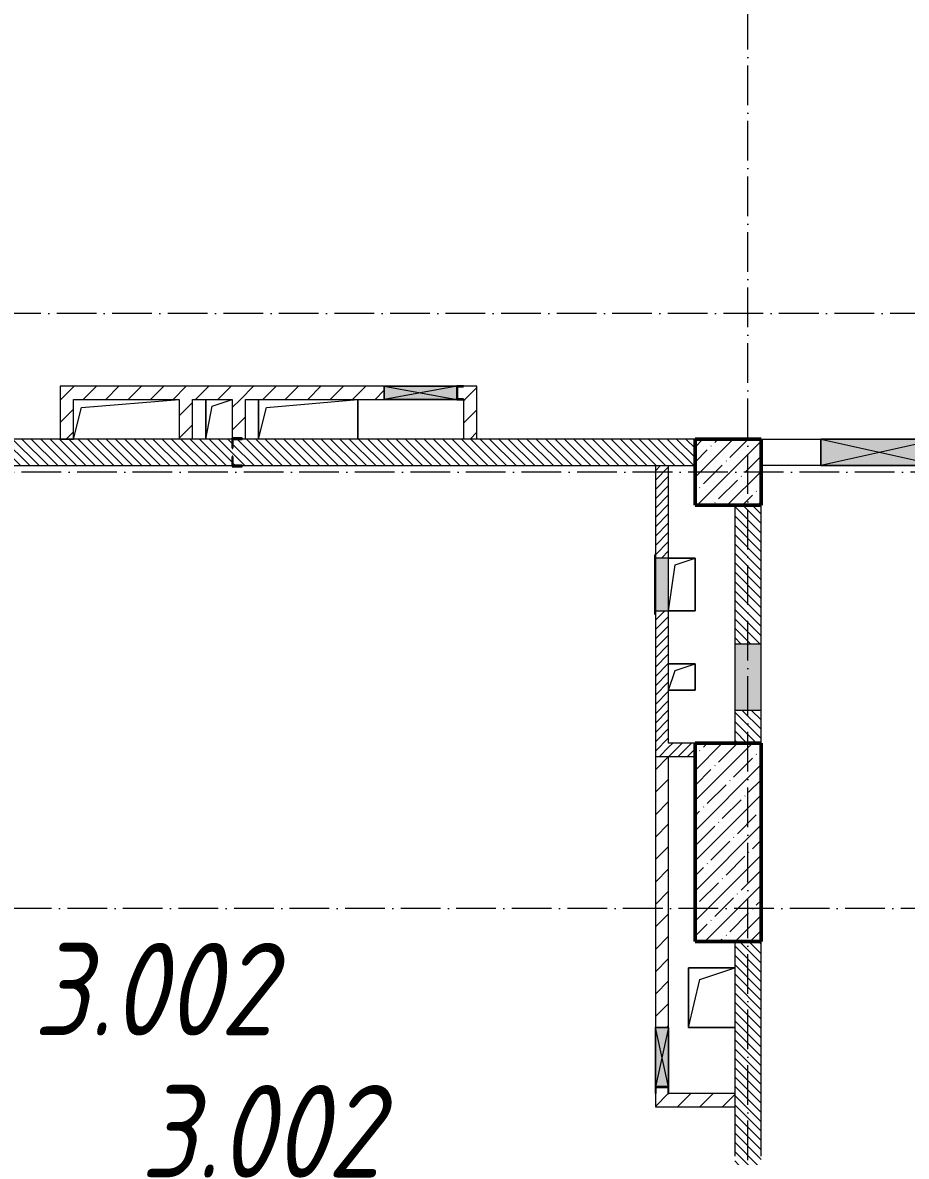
# Model space of a CAD drawing. Header units: millimetres. Extents: x -12989 to 629078, y -109036 to 555275.
# Drawn here: x 523476 to 530158, y -19110 to -10535 of the extents above; entities that cross this region are included whole.
import ezdxf

# ---------------------------------------------------------------- set-up
doc = ezdxf.new("R2010")
doc.units = ezdxf.units.MM
doc.linetypes.add('50_200_ШТРИХ_1Т_ш5_п1_п1_', pattern=[700, 500, -100, 0, -100])
for name, color, linetype, lineweight in [('A-DETL-GENF-OTLN', 7, 'Continuous', 9), ('A-FLOR-____-OTLN', 7, 'Continuous', 9), ('A-GENM-____-MCUT', 7, 'Continuous', 25), ('A-GENM-____-OTLN', 7, 'Continuous', 9), ('A-GENM-____-OTLN-1', 7, 'Continuous', 25), ('A-GLAZ-____-OTLN', 7, 'Continuous', 9), ('A-WALL-____-MCUT', 7, 'Continuous', 13), ('A-WALL-____-MCUT-1', 7, 'Continuous', 9), ('A-WALL-____-PATT-1', 7, 'Continuous', 9), ('A-WALL-FNSH-MCUT-1', 7, 'Continuous', 9), ('I-WALL-____-OTLN', 7, 'Continuous', 9), ('S-COLS-____-MCUT', 7, 'Continuous', 50), ('S-COLS-____-OTLN', 7, 'Continuous', 9), ('S-GRID-____-OTLN-1', 7, '50_200_ШТРИХ_1Т_ш5_п1_п1_', 9), ('Марки помещений', 7, 'Continuous', 9)]:
    doc.layers.add(name, color=color, linetype=linetype, lineweight=lineweight)
doc.layers.add('A-GLAZ-____-OTLN-1', color=7, linetype='Continuous', lineweight=9, true_color=0xc0c0c0)
doc.styles.add('ISOCPEUR_I_2', font='isocpeui.ttf', dxfattribs={"width": 0.85, "height": 2.3})
pattern_1 = [(135, (523510.01, -90515.614), (-35.35534, -35.35534), [])]
pattern_2 = [(45, (523510.01, -90515.614), (-35.35534, 35.35534), [])]
pattern_3 = [(45, (523510.01, -90515.61), (-84.85281, 84.85281), [])]

# ---------------------------------------------------------------- blocks, each defined once
blk = doc.blocks.new('BSC_Колонна _Прямоугольная - 500х500-V27-АР1_План отверстий 3 этажа в осях 1-64_Ю-ЯЯ')
at = {"layer": 'S-COLS-____-OTLN'}
h = blk.add_hatch(dxfattribs=at)
h.set_pattern_fill('FP_34', color=256, style=0, pattern_type=2)
h.set_pattern_definition([(45, (-5300, -76581.04), (-114.04925, 114.04925), []), (45, (-5185.95, -76581.04), (-114.04925, 114.04925), [201.613, -40.323, 3.353, -36.97])])
h.paths.add_polyline_path([(-250, -250), (250, -250), (250, 250), (-250, 250)], flags=0)
at = {"layer": 'S-COLS-____-MCUT'}
for p, q in [((250, 250), (-250, 250)), ((-250, 250), (-250, -250)), ((250, -250), (250, 250)), ((-250, -250), (250, -250))]:
    blk.add_line(p, q, dxfattribs=at)
blk = doc.blocks.new('BSC_Колонна _Прямоугольная - 500х1500-25984399-АР1_План отверстий 3 этажа в осях 1-64_Ю-ЯЯ')
at = {"layer": 'S-COLS-____-OTLN'}
h = blk.add_hatch(dxfattribs=at)
h.set_pattern_fill('FP_152', color=256, style=0, pattern_type=2)
h.set_pattern_definition([(45, (-5300, -73781.04), (-114.04925, 114.04925), []), (45, (-5185.95, -73781.04), (-114.04925, 114.04925), [201.613, -40.323, 3.353, -36.97])])
h.paths.add_polyline_path([(-250, -750), (250, -750), (250, 750), (-250, 750), (-250, -412.7)], flags=0)
at = {"layer": 'S-COLS-____-MCUT'}
for p, q in [((250, 750), (-250, 750)), ((-250, 750), (-250, -750)), ((250, -750), (250, 750)), ((-250, -750), (250, -750))]:
    blk.add_line(p, q, dxfattribs=at)
blk = doc.blocks.new('Фахверк_СКБ_Уголок - 200_3550-28187522-АР1_План отверстий 3 этажа в осях 1-64_Ю-ЯЯ')
at = {"layer": 'A-GENM-____-MCUT'}
for p, q in [((125, 156), (50, 156)), ((50, 156), (50, 150)), ((50, 150), (119, 150)), ((119, 150), (119, 81)), ((125, 81), (125, 156)), ((119, 81), (125, 81)), ((125, 19), (119, 19)), ((119, 19), (119, -50)), ((125, -56), (125, 19)), ((119, -50), (50, -50)), ((50, -50), (50, -56)), ((50, -56), (125, -56))]:
    blk.add_line(p, q, dxfattribs=at)
blk = doc.blocks.new('АР_Перемычка - АР_Перемычка-28586037-АР1_План отверстий 3 этажа в осях 1-64_Ю-ЯЯ')
at = {"layer": 'A-GENM-____-OTLN'}
blk.add_line((-250, -100), (-243, -100), dxfattribs=at)
blk = doc.blocks.new('AR_Отверстие Ниша - Лючок-32405045-АР1_План отверстий 3 этажа в осях 1-64_Ю-ЯЯ')
at = {"layer": 'A-GLAZ-____-OTLN'}
blk.add_hatch(color=256, dxfattribs=at).paths.add_polyline_path([(-250, -100), (250, -100), (250, 100), (-250, 100)], flags=0)
for p, q in [((250, 100), (-250, 100)), ((-250, 100), (-250, -100)), ((250, -100), (250, 100)), ((-250, -100), (250, -100))]:
    blk.add_line(p, q, dxfattribs=at)
blk = doc.blocks.new('AR_Отверстие Ниша - Лючок-32403280-АР1_План отверстий 3 этажа в осях 1-64_Ю-ЯЯ')
at = {"layer": 'A-GLAZ-____-OTLN'}
blk.add_hatch(color=256, dxfattribs=at).paths.add_polyline_path([(200, -50), (200, 50), (-200, 50), (-200, -50)], flags=0)
for p, q in [((200, 50), (-200, 50)), ((-200, 50), (-200, -50)), ((200, -50), (200, 50)), ((-200, -50), (200, -50))]:
    blk.add_line(p, q, dxfattribs=at)
blk = doc.blocks.new('Л_Общий_Лючок - Лючок-29684370-АР1_План отверстий 3 этажа в осях 1-64_Ю-ЯЯ')
at = {"layer": 'A-GLAZ-____-OTLN-1'}
blk.add_hatch(color=256, dxfattribs=at).paths.add_polyline_path([(-24, 0), (424, 0), (424, 6), (-24, 6)], flags=0)
at = {"layer": 'A-GLAZ-____-OTLN'}
for p, q in [((424, 6), (-24, 6)), ((-24, 6), (-24, 0)), ((424, 6), (424, 0))]:
    blk.add_line(p, q, dxfattribs=at)
blk = doc.blocks.new('AR_Отверстие прямоугольное _в плите_ - AR_Отверстие прямоугольное _в плите_-30458127-АР1_План отверстий 3 этажа в осях 1-64_Ю-ЯЯ')
at = {"layer": 'A-GENM-____-OTLN'}
for p, q in [((100, 100), (-100, 100)), ((-50, 50), (100, 100)), ((100, -100), (100, 100)), ((-100, -100), (-50, 50)), ((-100, -100), (100, -100))]:
    blk.add_line(p, q, dxfattribs=at)
blk = doc.blocks.new('AR_Отверстие прямоугольное _в плите_ - AR_Отверстие прямоугольное _в плите_-30229368-АР1_План отверстий 3 этажа в осях 1-64_Ю-ЯЯ')
at = {"layer": 'A-GENM-____-OTLN'}
for p, q in [((100, 200), (-100, 200)), ((-50, 150), (100, 200)), ((100, -200), (100, 200)), ((-100, -200), (-50, 150)), ((-100, -200), (100, -200))]:
    blk.add_line(p, q, dxfattribs=at)
blk = doc.blocks.new('AR_Отверстие прямоугольное _в плите_ - AR_Отверстие прямоугольное _в плите_-30552623-АР1_План отверстий 3 этажа в осях 1-64_Ю-ЯЯ')
at = {"layer": 'A-GENM-____-OTLN'}
for p, q in [((-400, -150), (-340, 90)), ((-340, 90), (400, 150))]:
    blk.add_line(p, q, dxfattribs=at)
blk = doc.blocks.new('AR_Отверстие прямоугольное _в плите_ - AR_Отверстие прямоугольное _в плите_-30512088-АР1_План отверстий 3 этажа в осях 1-64_Ю-ЯЯ')
at = {"layer": 'A-GENM-____-OTLN'}
for p, q in [((-100, 150), (-100, -150)), ((-100, -150), (-50, 100)), ((-50, 100), (100, 150))]:
    blk.add_line(p, q, dxfattribs=at)
blk = doc.blocks.new('AR_Отверстие прямоугольное _в плите_ - AR_Отверстие прямоугольное _в плите_-30552631-АР1_План отверстий 3 этажа в осях 1-64_Ю-ЯЯ')
at = {"layer": 'A-GENM-____-OTLN'}
for p, q in [((-375, 150), (-375, -150)), ((-375, -150), (-315, 90)), ((-315, 90), (375, 150)), ((375, -150), (375, 150))]:
    blk.add_line(p, q, dxfattribs=at)
blk = doc.blocks.new('AR_Отверстие прямоугольное _в плите_ - AR_Отверстие прямоугольное _в плите_-30553107-АР1_План отверстий 3 этажа в осях 1-64_Ю-ЯЯ')
at = {"layer": 'A-GENM-____-OTLN'}
for p, q in [((175, 225), (-175, 225)), ((-175, 225), (-175, -225)), ((-87.5, 137.5), (175, 225)), ((-175, -225), (-87.5, 137.5)), ((-175, -225), (175, -225))]:
    blk.add_line(p, q, dxfattribs=at)
blk = doc.blocks.new('AR_Отверстие прямоугольное _в стене_ - AR_Отверстие прямоугольное _в стене__ОВ-36907073-АР1_План отверстий 3 этажа в осях 1-64_Ю-ЯЯ')
at = {"layer": 'A-GLAZ-____-OTLN'}
blk.add_hatch(color=256, dxfattribs=at).paths.add_polyline_path([(275, -50), (275, 50), (-275, 50), (-275, -50)], flags=0)
at = {"layer": 'A-DETL-GENF-OTLN'}
for p, q in [((-275, -50), (-275, 50)), ((-275, 50), (275, 50)), ((275, 50), (-275, -50)), ((-275, 50), (275, -50)), ((275, 50), (-275, 50)), ((-275, 50), (-275, -50)), ((275, -50), (-275, -50)), ((-275, -50), (275, -50))]:
    blk.add_line(p, q, dxfattribs=at)
blk = doc.blocks.new('AR_Отверстие прямоугольное _в стене_ - AR_Отверстие прямоугольное _в стене__ОВ-36909481-АР1_План отверстий 3 этажа в осях 1-64_Ю-ЯЯ')
at = {"layer": 'A-GLAZ-____-OTLN'}
blk.add_hatch(color=256, dxfattribs=at).paths.add_polyline_path([(225, 50), (-225, 50), (-225, -50), (225, -50), (225, 47)], flags=0)
at = {"layer": 'A-DETL-GENF-OTLN'}
for p, q in [((-225, -50), (-225, 50)), ((-225, 50), (225, 50)), ((225, 50), (-225, -50)), ((-225, 50), (225, -50)), ((225, 50), (-225, 50)), ((-225, 50), (-225, -50)), ((225, -50), (-225, -50)), ((-225, -50), (225, -50))]:
    blk.add_line(p, q, dxfattribs=at)
blk = doc.blocks.new('AR_Отверстие прямоугольное _в стене_ - AR_Отверстие прямоугольное _в стене__ОВ-36907948-АР1_План отверстий 3 этажа в осях 1-64_Ю-ЯЯ')
at = {"layer": 'A-GLAZ-____-OTLN'}
blk.add_hatch(color=256, dxfattribs=at).paths.add_polyline_path([(450, -100), (450, 100), (-450, 100), (-450, -100)], flags=0)
at = {"layer": 'A-DETL-GENF-OTLN'}
for p, q in [((-450, -100), (-450, 100)), ((-450, 100), (450, 100)), ((450, 100), (-450, -100)), ((-450, 100), (450, -100)), ((450, 100), (-450, 100)), ((-450, 100), (-450, -100)), ((450, 100), (450, -100)), ((450, -100), (450, 100)), ((450, -100), (-450, -100)), ((-450, -100), (450, -100))]:
    blk.add_line(p, q, dxfattribs=at)
blk = doc.blocks.new('154_Фахверк_СКБ_Швеллер - Тип_100_3960_зеркало-28515619-АР1_План отверстий 3 этажа в осях 1-64_Ю-ЯЯ')
at = {"layer": 'A-GENM-____-MCUT'}
for p, q in [((175, 50), (125, 50)), ((125, 50), (125, -50)), ((128, 47), (175, 47)), ((128, -47), (128, 47)), ((175, 47), (175, 50)), ((125, -50), (175, -50)), ((175, -47), (128, -47)), ((175, -50), (175, -47))]:
    blk.add_line(p, q, dxfattribs=at)
blk = doc.blocks.new('3эт')
at = {"layer": 'S-GRID-____-OTLN-1', "color": 251, "ltscale": 0.6, "true_color": 0x636466}
for p, q in [((289220.7, -33971.9), (289220.7, 4029.4)), ((330925.3, -9082.4), (279101.9, -9082.4)), ((316375.7, -10282.4), (279101.9, -10282.4)), ((308320.7, -13582.4), (279101.9, -13582.4))]:
    blk.add_line(p, q, dxfattribs=at)

msp = doc.modelspace()

# ---------------------------------------------------------------- hatches: boundary and pattern name
at = {"layer": 'A-WALL-____-PATT-1'}
h = msp.add_hatch(dxfattribs=at)
h.set_pattern_fill('FP_7', color=256, style=0, pattern_type=2)
h.set_pattern_definition(pattern_3)
h.paths.add_polyline_path([(523860.0077, -13684.5723), (523860.0077, -13284.5723), (523760.0077, -13284.5723), (523760.0077, -13684.5723)], flags=0)
h = msp.add_hatch(dxfattribs=at)
h.set_pattern_fill('FP_7', color=256, style=0, pattern_type=2)
h.set_pattern_definition(pattern_3)
h.paths.add_polyline_path([(525060.0077, -13384.5723), (526210.0077, -13384.5723), (526210.0077, -13284.5723), (523860.0077, -13284.5723), (523860.0077, -13384.5723), (524760.0077, -13384.5723)], flags=0)
h.paths.add_polyline_path([(526910.0077, -13384.5723), (526910.0077, -13284.5723), (526810.0077, -13284.5723), (526810.0077, -13287.5723), (526763.0077, -13287.5723), (526763.0077, -13381.5723), (526810.0077, -13381.5723), (526810.0077, -13384.5723)], flags=0)
h = msp.add_hatch(dxfattribs=at)
h.set_pattern_fill('FP_7', color=256, style=0, pattern_type=2)
h.set_pattern_definition(pattern_3)
h.paths.add_polyline_path([(524760.0077, -13684.5723), (524760.0077, -13384.5723), (524660.0077, -13384.5723), (524660.0077, -13684.5723)], flags=0)
h = msp.add_hatch(dxfattribs=at)
h.set_pattern_fill('FP_7', color=256, style=0, pattern_type=2)
h.set_pattern_definition(pattern_3)
h.paths.add_polyline_path([(525135.0077, -13684.5723), (525160.0077, -13684.5723), (525160.0077, -13384.5723), (525060.0077, -13384.5723), (525060.0077, -13678.5723), (525135.0077, -13678.5723)], flags=0)
h = msp.add_hatch(dxfattribs=at)
h.set_pattern_fill('FP_7', color=256, style=0, pattern_type=2)
h.set_pattern_definition(pattern_3)
h.paths.add_polyline_path([(526910.0077, -13684.5723), (526910.0077, -13384.5723), (526810.0077, -13384.5723), (526810.0077, -13684.5723)], flags=0)
h = msp.add_hatch(dxfattribs=at)
h.set_pattern_fill('FP_9', color=256, style=0, pattern_type=2)
h.set_pattern_definition(pattern_1)
h.paths.add_polyline_path([(528560.0077, -13884.5723), (528560.0077, -13684.5723), (525066.0077, -13684.5723), (525066.0077, -13753.5723), (525060.0077, -13753.5723), (525060.0077, -13684.5723), (521560.0077, -13684.5723), (521560.0077, -13884.5723), (525060.0077, -13884.5723), (525060.0077, -13815.5723), (525066.0077, -13815.5723), (525066.0077, -13884.5723), (527030.9103, -13884.5723)], flags=0)
h = msp.add_hatch(dxfattribs=at)
h.set_pattern_fill('FP_8', color=256, style=0, pattern_type=2)
h.set_pattern_definition(pattern_2)
h.paths.add_polyline_path([(528360.0077, -16084.5723), (528360.0077, -14984.5723), (528260.0077, -14984.5723), (528260.0077, -16084.5723)], flags=0)
h.paths.add_polyline_path([(528260.0077, -14584.5723), (528360.0077, -14584.5723), (528360.0077, -13884.5723), (528260.0077, -13884.5723)], flags=0)
h = msp.add_hatch(dxfattribs=at)
h.set_pattern_fill('FP_9', color=256, style=0, pattern_type=2)
h.set_pattern_definition(pattern_1)
h.paths.add_polyline_path([(528860.0077, -15984.5723), (529060.0077, -15984.5723), (529060.0077, -15734.5723), (528860.0077, -15734.5723)], flags=0)
h.paths.add_polyline_path([(528860.0077, -15234.5723), (529060.0077, -15234.5723), (529060.0077, -14184.5723), (528860.0077, -14184.5723)], flags=0)
h = msp.add_hatch(dxfattribs=at)
h.set_pattern_fill('FP_8', color=256, style=0, pattern_type=2)
h.set_pattern_definition(pattern_2)
h.paths.add_polyline_path([(528560.0077, -16084.5723), (528560.0077, -15984.5723), (528360.0077, -15984.5723), (528360.0077, -16084.5723)], flags=0)
h = msp.add_hatch(dxfattribs=at)
h.set_pattern_fill('FP_7', color=256, style=0, pattern_type=2)
h.set_pattern_definition(pattern_3)
h.paths.add_polyline_path([(528357.0077, -18634.5723), (528357.0077, -18587.5723), (528263.0077, -18587.5723), (528263.0077, -18634.5723), (528310.0077, -18634.5723)], flags=0)
h.paths.add_polyline_path([(528360.0077, -18134.5723), (528360.0077, -16084.5723), (528260.0077, -16084.5723), (528260.0077, -18134.5723)], flags=0)
h = msp.add_hatch(dxfattribs=at)
h.set_pattern_fill('FP_9', color=256, style=0, pattern_type=2)
h.set_pattern_definition(pattern_1)
h.paths.add_polyline_path([(529060.0077, -20534.5723), (529060.0077, -20090.5723), (528991.0077, -20090.5723), (528991.0077, -20084.5723), (528929.0077, -20084.5723), (528929.0077, -20090.5723), (528860.0077, -20090.5723), (528860.0077, -20534.5723)], flags=0)
h.paths.add_polyline_path([(528991.0077, -19184.5723), (528991.0077, -19178.5723), (529060.0077, -19178.5723), (529060.0077, -17484.5723), (528860.0077, -17484.5723), (528860.0077, -19178.5723), (528929.0077, -19178.5723), (528929.0077, -19184.5723)], flags=0)
h = msp.add_hatch(dxfattribs=at)
h.set_pattern_fill('FP_7', color=256, style=0, pattern_type=2)
h.set_pattern_definition(pattern_3)
h.paths.add_polyline_path([(528860.0077, -18734.5723), (528860.0077, -18634.5723), (528260.0077, -18634.5723), (528260.0077, -18734.5723), (528798.3746, -18734.5723)], flags=0)

# ---------------------------------------------------------------- linework, layer by layer
at = {"layer": 'A-FLOR-____-OTLN'}
for p, q in [((524860.0077, -13684.5723), (524860.0077, -13384.5723)), ((525260.0077, -13684.5723), (525260.0077, -13384.5723)), ((526010.0077, -13384.5723), (526010.0077, -13684.5723)), ((528360.0077, -14584.5723), (528560.0077, -14584.5723)), ((528560.0077, -14584.5723), (528560.0077, -14984.5723)), ((528560.0077, -14984.5723), (528360.0077, -14984.5723)), ((528360.0077, -15384.5723), (528560.0077, -15384.5723)), ((528560.0077, -15384.5723), (528560.0077, -15584.5723)), ((528560.0077, -15584.5723), (528360.0077, -15584.5723)), ((528510.0077, -17684.5723), (528860.0077, -17684.5723)), ((528510.0077, -18134.5723), (528510.0077, -17684.5723)), ((528860.0077, -18134.5723), (528510.0077, -18134.5723))]:
    msp.add_line(p, q, dxfattribs=at)
at = {"layer": 'A-WALL-____-MCUT'}
for p, q in [((525060.0077, -13684.5723), (521560.0077, -13684.5723)), ((528560.0077, -13684.5723), (525135.0077, -13684.5723)), ((521560.0077, -13884.5723), (525060.0077, -13884.5723)), ((525135.0077, -13884.5723), (528560.0077, -13884.5723)), ((528860.0077, -14184.5723), (528860.0077, -15234.5723)), ((529060.0077, -15234.5723), (529060.0077, -14184.5723)), ((528860.0077, -15734.5723), (528860.0077, -15984.5723)), ((529060.0077, -15984.5723), (529060.0077, -15734.5723)), ((528860.0077, -17484.5723), (528860.0077, -19109.5723)), ((529060.0077, -19109.5723), (529060.0077, -17484.5723))]:
    msp.add_line(p, q, dxfattribs=at)
at = {"layer": 'A-WALL-____-MCUT-1'}
msp.add_line((528260.0077, -16084.5723), (528360.0077, -16084.5723), dxfattribs=at)
at = {"layer": 'A-WALL-FNSH-MCUT-1'}
for p, q in [((523760.0077, -13284.5723), (523760.0077, -13684.5723)), ((526210.0077, -13284.5723), (523760.0077, -13284.5723)), ((526910.0077, -13284.5723), (526810.0077, -13284.5723)), ((526910.0077, -13684.5723), (526910.0077, -13284.5723)), ((523860.0077, -13684.5723), (523860.0077, -13384.5723)), ((523860.0077, -13384.5723), (524660.0077, -13384.5723)), ((524660.0077, -13384.5723), (524660.0077, -13684.5723)), ((524760.0077, -13384.5723), (525060.0077, -13384.5723)), ((524760.0077, -13684.5723), (524760.0077, -13384.5723)), ((525060.0077, -13384.5723), (525060.0077, -13678.5723)), ((525160.0077, -13384.5723), (526210.0077, -13384.5723)), ((525160.0077, -13684.5723), (525160.0077, -13384.5723)), ((526810.0077, -13384.5723), (526810.0077, -13684.5723)), ((523760.0077, -13684.5723), (523860.0077, -13684.5723)), ((528260.0077, -13884.5723), (528260.0077, -14584.5723)), ((528360.0077, -14584.5723), (528360.0077, -13884.5723)), ((528260.0077, -14984.5723), (528260.0077, -18134.5723)), ((528360.0077, -15984.5723), (528360.0077, -14984.5723)), ((528560.0077, -15984.5723), (528360.0077, -15984.5723)), ((528360.0077, -16084.5723), (528560.0077, -16084.5723)), ((528360.0077, -18134.5723), (528360.0077, -16084.5723)), ((528260.0077, -18634.5723), (528260.0077, -18734.5723)), ((528860.0077, -18634.5723), (528360.0077, -18634.5723)), ((528260.0077, -18734.5723), (528860.0077, -18734.5723))]:
    msp.add_line(p, q, dxfattribs=at)
at = {"layer": 'I-WALL-____-OTLN'}
for p, q in [((529060.0077, -13684.5723), (529510.0077, -13684.5723)), ((529510.0077, -13884.5723), (529060.0077, -13884.5723))]:
    msp.add_line(p, q, dxfattribs=at)

# ---------------------------------------------------------------- block references
msp.add_blockref('3эт', (239739.3002, -3652.1582))
at = {"layer": 'A-GENM-____-OTLN'}
for name, p in [('AR_Отверстие прямоугольное _в плите_ - AR_Отверстие прямоугольное _в плите_-30552623-АР1_План отверстий 3 этажа в осях 1-64_Ю-ЯЯ', (524260.0077, -13534.5723)), ('AR_Отверстие прямоугольное _в плите_ - AR_Отверстие прямоугольное _в плите_-30512088-АР1_План отверстий 3 этажа в осях 1-64_Ю-ЯЯ', (524960.0077, -13534.5723)), ('AR_Отверстие прямоугольное _в плите_ - AR_Отверстие прямоугольное _в плите_-30552631-АР1_План отверстий 3 этажа в осях 1-64_Ю-ЯЯ', (525635.0077, -13534.5723)), ('AR_Отверстие прямоугольное _в плите_ - AR_Отверстие прямоугольное _в плите_-30229368-АР1_План отверстий 3 этажа в осях 1-64_Ю-ЯЯ', (528460.0077, -14784.5723)), ('AR_Отверстие прямоугольное _в плите_ - AR_Отверстие прямоугольное _в плите_-30458127-АР1_План отверстий 3 этажа в осях 1-64_Ю-ЯЯ', (528460.0077, -15484.5723)), ('AR_Отверстие прямоугольное _в плите_ - AR_Отверстие прямоугольное _в плите_-30553107-АР1_План отверстий 3 этажа в осях 1-64_Ю-ЯЯ', (528685.0077, -17909.5723))]:
    msp.add_blockref(name, p, dxfattribs=at)
at = {"layer": 'A-GENM-____-OTLN', "rotation": 269.9999999999999}
msp.add_blockref('АР_Перемычка - АР_Перемычка-28586037-АР1_План отверстий 3 этажа в осях 1-64_Ю-ЯЯ', (528960.0077, -19184.5723), dxfattribs=at)
at = {"layer": 'A-GENM-____-OTLN-1'}
msp.add_blockref('154_Фахверк_СКБ_Швеллер - Тип_100_3960_зеркало-28515619-АР1_План отверстий 3 этажа в осях 1-64_Ю-ЯЯ', (526635.0077, -13334.5723), dxfattribs=at)
for name, p, rotation in [('Фахверк_СКБ_Уголок - 200_3550-28187522-АР1_План отверстий 3 этажа в осях 1-64_Ю-ЯЯ', (525185.0077, -13734.5723), 180), ('154_Фахверк_СКБ_Швеллер - Тип_100_3960_зеркало-28515619-АР1_План отверстий 3 этажа в осях 1-64_Ю-ЯЯ', (528310.0077, -18459.5723), 269.9999999999999)]:
    msp.add_blockref(name, p, dxfattribs=dict(at, rotation=rotation))
at = {"layer": 'A-GLAZ-____-OTLN'}
for name, p in [('AR_Отверстие прямоугольное _в стене_ - AR_Отверстие прямоугольное _в стене__ОВ-36907073-АР1_План отверстий 3 этажа в осях 1-64_Ю-ЯЯ', (526485.0077, -13334.5723)), ('AR_Отверстие прямоугольное _в стене_ - AR_Отверстие прямоугольное _в стене__ОВ-36907948-АР1_План отверстий 3 этажа в осях 1-64_Ю-ЯЯ', (529960.0077, -13784.5723))]:
    msp.add_blockref(name, p, dxfattribs=at)
for name, p, rotation in [('Л_Общий_Лючок - Лючок-29684370-АР1_План отверстий 3 этажа в осях 1-64_Ю-ЯЯ', (528260.0077, -14984.5723), 90), ('AR_Отверстие Ниша - Лючок-32403280-АР1_План отверстий 3 этажа в осях 1-64_Ю-ЯЯ', (528310.0077, -14784.5723), 270), ('AR_Отверстие Ниша - Лючок-32405045-АР1_План отверстий 3 этажа в осях 1-64_Ю-ЯЯ', (528960.0077, -15484.5723), 89.99999999999991), ('AR_Отверстие прямоугольное _в стене_ - AR_Отверстие прямоугольное _в стене__ОВ-36909481-АР1_План отверстий 3 этажа в осях 1-64_Ю-ЯЯ', (528310.0077, -18359.5723), 269.9999999999999)]:
    msp.add_blockref(name, p, dxfattribs=dict(at, rotation=rotation))
at = {"layer": 'S-COLS-____-OTLN'}
for name, p in [('BSC_Колонна _Прямоугольная - 500х500-V27-АР1_План отверстий 3 этажа в осях 1-64_Ю-ЯЯ', (528810.0077, -13934.5723)), ('BSC_Колонна _Прямоугольная - 500х1500-25984399-АР1_План отверстий 3 этажа в осях 1-64_Ю-ЯЯ', (528810.0077, -16734.5723))]:
    msp.add_blockref(name, p, dxfattribs=at)

# ---------------------------------------------------------------- texts
at = {"layer": 'Марки помещений', "char_height": 700, "width": 785.65375, "attachment_point": 1, "style": 'ISOCPEUR_I_2'}
for insert in [(523556.6431, -17495.2098), (524367.5069, -18570.2375)]:
    msp.add_mtext('3.002', dxfattribs=dict(at, insert=insert))

doc.saveas('drawing.dxf')
